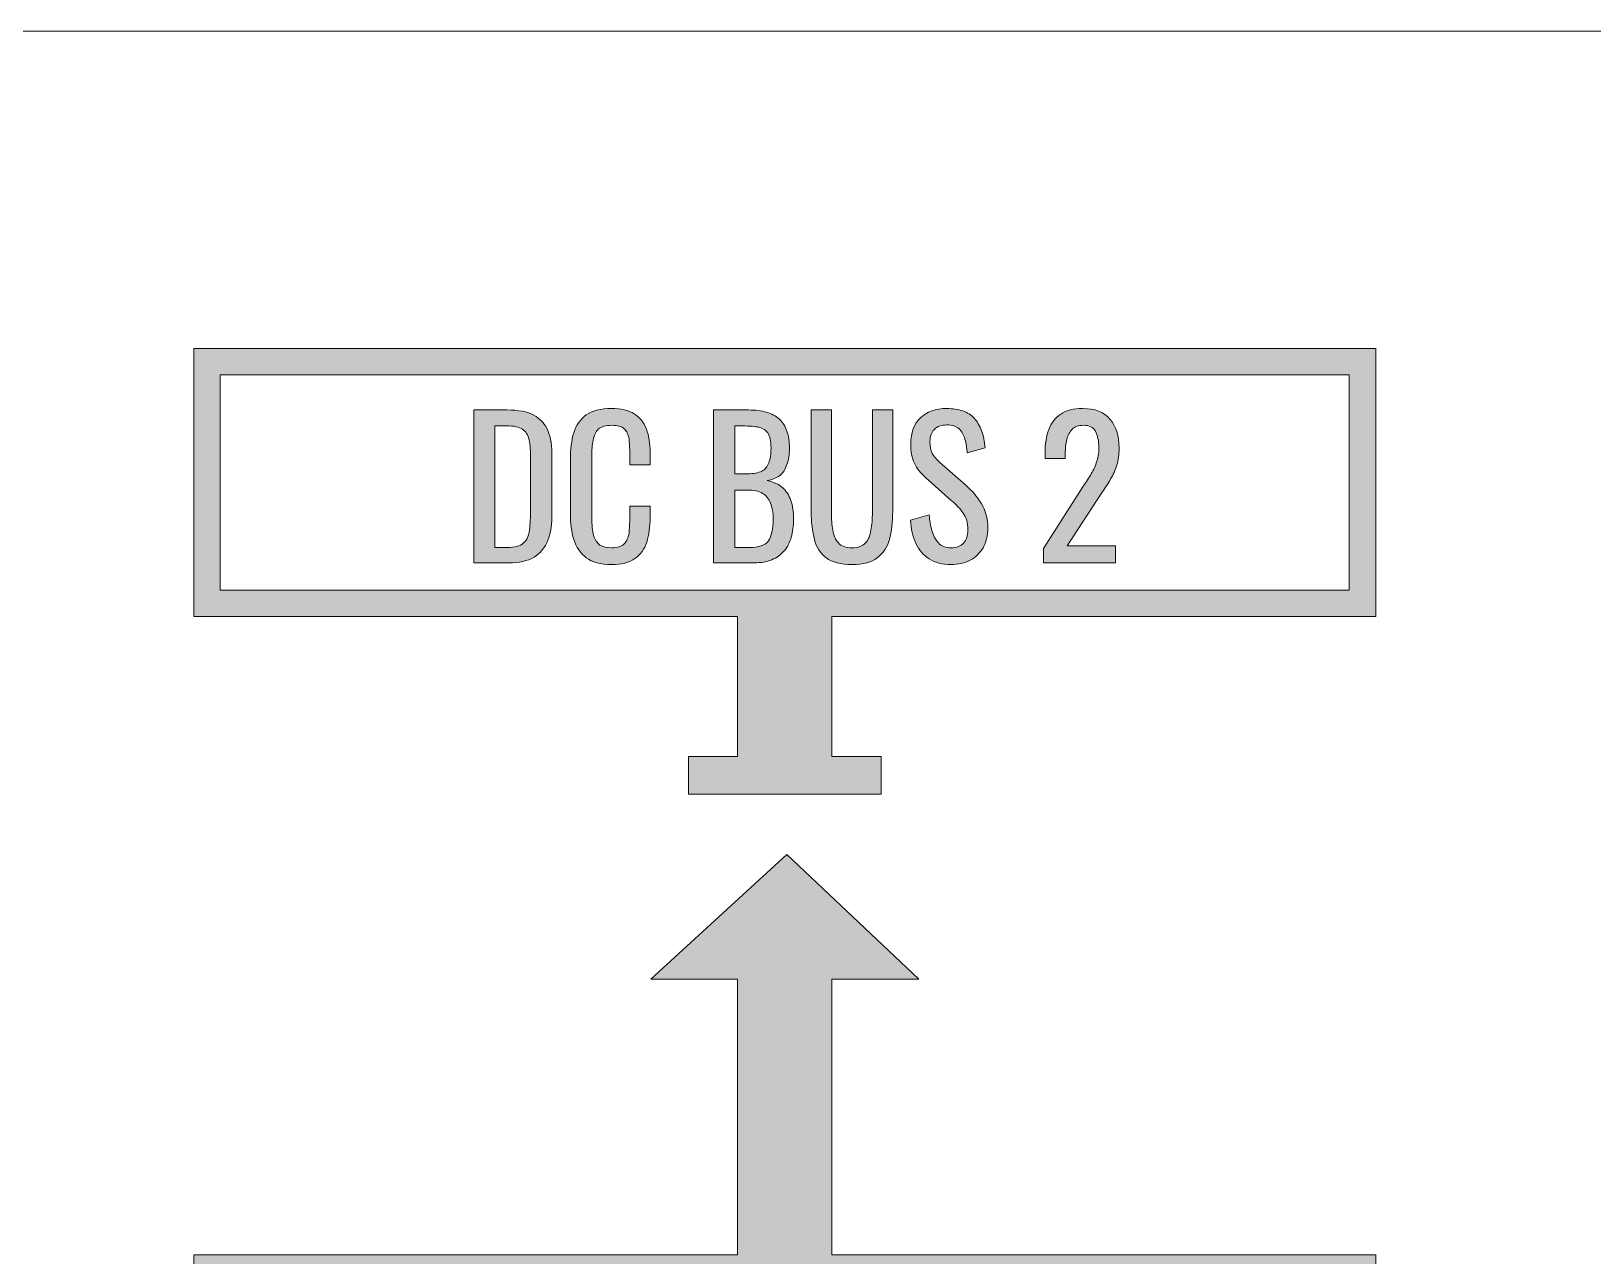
# Model space of a CAD drawing. Header units: inches. Extents: x 290.3 to 322.7, y 391.4 to 401.6.
# Drawn here: x 314.479 to 318.615, y 398.358 to 401.6 of the extents above; entities that cross this region are included whole.
import ezdxf

# ---------------------------------------------------------------- set-up
doc = ezdxf.new("R2010")
doc.units = ezdxf.units.IN
doc.header["$MEASUREMENT"] = 0
for name, color, linetype in [('Elec_Holes v6_0', 7, 'Continuous'), ('LINES', 7, 'Continuous'), ('TEXT', 7, 'Continuous')]:
    doc.layers.add(name, color=color, linetype=linetype)

# ---------------------------------------------------------------- blocks, each defined once
blk = doc.blocks.new('block 63')
at = {"layer": 'Elec_Holes v6_0', "lineweight": 0}
blk.add_lwpolyline([(290.25, 401.6), (322.75, 401.6)], dxfattribs=at)
blk = doc.blocks.new('block 255')
at = {"layer": 'LINES'}
h = blk.add_hatch(color=7, dxfattribs=at)
h.dxf.hatch_style = 2
h.paths.add_polyline_path([(318.04, 400.05), (318.04, 400.76), (314.91, 400.76), (314.91, 400.05), (316.35, 400.05), (316.35, 399.68), (316.22, 399.68), (316.22, 399.58), (316.73, 399.58), (316.73, 399.68), (316.6, 399.68), (316.6, 400.05)])
h.paths.add_polyline_path([(314.98, 400.12), (314.98, 400.69), (317.97, 400.69), (317.97, 400.12)])
h = blk.add_hatch(color=7, dxfattribs=at)
h.dxf.hatch_style = 2
h.paths.add_polyline_path([(314.1815, 397.88), (314.91, 397.88), (314.91, 397.64), (316.35, 397.64), (316.35, 395.75), (307.52, 395.75), (307.52, 395.68), (316.35, 395.68), (316.35, 395.22), (315.44, 395.22), (315.44, 394.83), (315.51, 394.83), (315.51, 395.15), (317.44, 395.15), (317.44, 394.83), (317.51, 394.83), (317.51, 395.22), (316.6, 395.22), (316.6, 397.64), (318.04, 397.64), (318.04, 398.36), (316.6, 398.36), (316.6, 399.09), (316.83, 399.09), (316.48, 399.42), (316.12, 399.09), (316.35, 399.09), (316.35, 398.36), (314.91, 398.36), (314.91, 398.12), (314.1815, 398.12)])
h.paths.add_polyline_path([(312.1815, 398.12), (308.41, 398.12), (308.41, 398.32), (308.22, 398.12), (307.99, 398.12), (307.99, 398.36), (304.86, 398.36), (304.86, 398.12), (304.72, 398.12), (304.53, 398.32), (304.53, 398.12), (298.15, 398.12), (298.15, 398.36), (296.71, 398.36), (296.71, 399.08), (296.95, 399.08), (296.58, 399.43), (296.21, 399.08), (296.46, 399.08), (296.46, 398.36), (295.02, 398.36), (295.02, 397.64), (296.46, 397.64), (296.46, 395.22), (295.55, 395.22), (295.55, 394.83), (295.62, 394.83), (295.62, 395.15), (297.55, 395.15), (297.55, 394.83), (297.62, 394.83), (297.62, 395.22), (296.71, 395.22), (296.71, 395.68), (305.52, 395.68), (305.52, 395.75), (296.71, 395.75), (296.71, 397.64), (298.15, 397.64), (298.15, 397.88), (304.53, 397.88), (304.53, 397.68), (304.72, 397.88), (304.86, 397.88), (304.86, 397.64), (307.99, 397.64), (307.99, 397.88), (308.22, 397.88), (308.41, 397.68), (308.41, 397.88), (312.1815, 397.88)])
h.paths.add_polyline_path([(298.08, 397.71), (295.09, 397.71), (295.09, 398.29), (298.08, 398.29)])
h.paths.add_polyline_path([(307.92, 397.71), (304.93, 397.71), (304.93, 398.29), (307.92, 398.29)])
h.paths.add_polyline_path([(314.98, 397.71), (314.98, 398.29), (317.97, 398.29), (317.97, 397.71)])
at = {"layer": 'LINES', "lineweight": 0}
for points in [[(318.04, 400.05), (318.04, 400.76), (314.91, 400.76), (314.91, 400.05), (316.35, 400.05), (316.35, 399.68), (316.22, 399.68), (316.22, 399.58), (316.73, 399.58), (316.73, 399.68), (316.6, 399.68), (316.6, 400.05), (318.04, 400.05)], [(314.98, 400.12), (314.98, 400.69), (317.97, 400.69), (317.97, 400.12), (314.98, 400.12)], [(318.04, 397.64), (318.04, 398.36), (316.6, 398.36), (316.6, 399.09), (316.83, 399.09), (316.48, 399.42), (316.12, 399.09), (316.35, 399.09), (316.35, 398.36), (314.91, 398.36), (314.91, 398.12)]]:
    blk.add_lwpolyline(points, dxfattribs=at)
blk = doc.blocks.new('block 254')
at = {"layer": 'LINES'}
blk.add_blockref('block 255', (0, 0), dxfattribs=at)
blk = doc.blocks.new('block 253')
at = {"layer": 'LINES'}
blk.add_blockref('block 254', (0, 0), dxfattribs=at)
blk = doc.blocks.new('block 252')
at = {"layer": 'LINES'}
blk.add_blockref('block 253', (0, 0), dxfattribs=at)
blk = doc.blocks.new('block 265')
at = {"layer": 'TEXT'}
h = blk.add_hatch(color=7, dxfattribs=at)
h.dxf.hatch_style = 2
edge = h.paths.add_edge_path()
edge.add_spline(control_points=[(315.6514, 400.1924), (315.6514, 400.1924), (315.6514, 400.5972), (315.6514, 400.5972), (315.6514, 400.5972), (315.7393, 400.5972), (315.7393, 400.5972), (315.7686, 400.5972), (315.793, 400.5928), (315.8105, 400.5835), (315.8271, 400.5742), (315.8398, 400.5605), (315.8477, 400.5425), (315.8555, 400.5239), (315.8584, 400.501), (315.8584, 400.4741), (315.8584, 400.4741), (315.8584, 400.3247), (315.8584, 400.3247), (315.8584, 400.2964), (315.8555, 400.272), (315.8477, 400.2524), (315.8398, 400.2329), (315.8281, 400.2178), (315.8115, 400.2075), (315.7939, 400.1973), (315.7715, 400.1924), (315.7432, 400.1924), (315.7432, 400.1924), (315.6514, 400.1924), (315.6514, 400.1924)], knot_values=[0, 0, 0, 0, 1, 1, 1, 2, 2, 2, 3, 3, 3, 4, 4, 4, 5, 5, 5, 6, 6, 6, 7, 7, 7, 8, 8, 8, 9, 9, 9, 10, 10, 10, 10], degree=3, periodic=0)
edge = h.paths.add_edge_path()
edge.add_spline(control_points=[(315.707, 400.2329), (315.707, 400.2329), (315.7393, 400.2329), (315.7393, 400.2329), (315.7598, 400.2329), (315.7744, 400.2368), (315.7832, 400.2451), (315.792, 400.2529), (315.7969, 400.2646), (315.7988, 400.2798), (315.8008, 400.2954), (315.8018, 400.3135), (315.8018, 400.3354), (315.8018, 400.3354), (315.8018, 400.4668), (315.8018, 400.4668), (315.8018, 400.4878), (315.8008, 400.5049), (315.7979, 400.5181), (315.7949, 400.5308), (315.7891, 400.5405), (315.7803, 400.5464), (315.7715, 400.5522), (315.7568, 400.5552), (315.7383, 400.5552), (315.7383, 400.5552), (315.707, 400.5552), (315.707, 400.5552), (315.707, 400.5552), (315.707, 400.2329), (315.707, 400.2329)], knot_values=[0, 0, 0, 0, 1, 1, 1, 2, 2, 2, 3, 3, 3, 4, 4, 4, 5, 5, 5, 6, 6, 6, 7, 7, 7, 8, 8, 8, 9, 9, 9, 10, 10, 10, 10], degree=3, periodic=0)
h = blk.add_hatch(color=7, dxfattribs=at)
h.dxf.hatch_style = 2
edge = h.paths.add_edge_path()
edge.add_spline(control_points=[(316.0156, 400.188), (315.9873, 400.188), (315.9648, 400.1938), (315.9492, 400.2061), (315.9336, 400.2178), (315.9229, 400.2339), (315.916, 400.2544), (315.9102, 400.2749), (315.9072, 400.2974), (315.9072, 400.3223), (315.9072, 400.3223), (315.9072, 400.4653), (315.9072, 400.4653), (315.9072, 400.4927), (315.9102, 400.5166), (315.916, 400.5371), (315.9229, 400.5571), (315.9336, 400.5728), (315.9492, 400.584), (315.9648, 400.5952), (315.9873, 400.6011), (316.0156, 400.6011), (316.041, 400.6011), (316.0615, 400.5962), (316.0762, 400.5869), (316.0908, 400.5776), (316.1016, 400.5645), (316.1084, 400.5469), (316.1152, 400.5298), (316.1182, 400.5088), (316.1182, 400.4844), (316.1182, 400.4844), (316.1182, 400.4521), (316.1182, 400.4521), (316.1182, 400.4521), (316.0645, 400.4521), (316.0645, 400.4521), (316.0645, 400.4521), (316.0645, 400.481), (316.0645, 400.481), (316.0645, 400.4961), (316.0635, 400.5093), (316.0625, 400.5205), (316.0605, 400.5322), (316.0566, 400.541), (316.0498, 400.5474), (316.043, 400.5537), (316.0322, 400.5566), (316.0166, 400.5566), (316.001, 400.5566), (315.9893, 400.5532), (315.9814, 400.5469), (315.9746, 400.54), (315.9697, 400.5303), (315.9678, 400.5176), (315.9648, 400.5054), (315.9639, 400.4907), (315.9639, 400.4741), (315.9639, 400.4741), (315.9639, 400.3135), (315.9639, 400.3135), (315.9639, 400.293), (315.9658, 400.2769), (315.9688, 400.2651), (315.9727, 400.2534), (315.9775, 400.2451), (315.9854, 400.2397), (315.9932, 400.2349), (316.0039, 400.2324), (316.0166, 400.2324), (316.0322, 400.2324), (316.043, 400.2358), (316.0498, 400.2427), (316.0566, 400.2495), (316.0605, 400.2588), (316.0625, 400.271), (316.0635, 400.2827), (316.0645, 400.2969), (316.0645, 400.313), (316.0645, 400.313), (316.0645, 400.3428), (316.0645, 400.3428), (316.0645, 400.3428), (316.1182, 400.3428), (316.1182, 400.3428), (316.1182, 400.3428), (316.1182, 400.313), (316.1182, 400.313), (316.1182, 400.2881), (316.1152, 400.2666), (316.1094, 400.2476), (316.1035, 400.229), (316.0928, 400.2144), (316.0781, 400.2036), (316.0635, 400.1934), (316.043, 400.188), (316.0156, 400.188)], knot_values=[0, 0, 0, 0, 1, 1, 1, 2, 2, 2, 3, 3, 3, 4, 4, 4, 5, 5, 5, 6, 6, 6, 7, 7, 7, 8, 8, 8, 9, 9, 9, 10, 10, 10, 11, 11, 11, 12, 12, 12, 13, 13, 13, 14, 14, 14, 15, 15, 15, 16, 16, 16, 17, 17, 17, 18, 18, 18, 19, 19, 19, 20, 20, 20, 21, 21, 21, 22, 22, 22, 23, 23, 23, 24, 24, 24, 25, 25, 25, 26, 26, 26, 27, 27, 27, 28, 28, 28, 29, 29, 29, 30, 30, 30, 31, 31, 31, 32, 32, 32, 32], degree=3, periodic=0)
h = blk.add_hatch(color=7, dxfattribs=at)
h.dxf.hatch_style = 2
edge = h.paths.add_edge_path()
edge.add_spline(control_points=[(316.2861, 400.1924), (316.2861, 400.1924), (316.2861, 400.5972), (316.2861, 400.5972), (316.2861, 400.5972), (316.3789, 400.5972), (316.3789, 400.5972), (316.3975, 400.5972), (316.4131, 400.5952), (316.4268, 400.5913), (316.4404, 400.5874), (316.4512, 400.5811), (316.4609, 400.5728), (316.4697, 400.5645), (316.4766, 400.5542), (316.4805, 400.541), (316.4854, 400.5283), (316.4873, 400.5132), (316.4873, 400.4961), (316.4873, 400.479), (316.4854, 400.4648), (316.4805, 400.4526), (316.4766, 400.4404), (316.4707, 400.4307), (316.4619, 400.4238), (316.4531, 400.417), (316.4424, 400.4126), (316.4287, 400.4102), (316.4453, 400.4067), (316.459, 400.4004), (316.4688, 400.3916), (316.4785, 400.3828), (316.4863, 400.3716), (316.4912, 400.3574), (316.4961, 400.3438), (316.498, 400.3271), (316.498, 400.3081), (316.498, 400.2905), (316.4961, 400.2749), (316.4922, 400.2603), (316.4883, 400.2461), (316.4814, 400.2339), (316.4736, 400.2241), (316.4648, 400.2139), (316.4541, 400.2061), (316.4404, 400.2007), (316.4277, 400.1953), (316.4121, 400.1924), (316.3945, 400.1924), (316.3945, 400.1924), (316.2861, 400.1924), (316.2861, 400.1924)], knot_values=[0, 0, 0, 0, 1, 1, 1, 2, 2, 2, 3, 3, 3, 4, 4, 4, 5, 5, 5, 6, 6, 6, 7, 7, 7, 8, 8, 8, 9, 9, 9, 10, 10, 10, 11, 11, 11, 12, 12, 12, 13, 13, 13, 14, 14, 14, 15, 15, 15, 16, 16, 16, 17, 17, 17, 17], degree=3, periodic=0)
edge = h.paths.add_edge_path()
edge.add_spline(control_points=[(316.3428, 400.4282), (316.3428, 400.4282), (316.376, 400.4282), (316.376, 400.4282), (316.3926, 400.4282), (316.4043, 400.4307), (316.4141, 400.4351), (316.4229, 400.4395), (316.4287, 400.4468), (316.4326, 400.457), (316.4365, 400.4668), (316.4385, 400.48), (316.4385, 400.4961), (316.4385, 400.5146), (316.4355, 400.5278), (316.4297, 400.5366), (316.4238, 400.5449), (316.415, 400.5498), (316.4033, 400.5522), (316.3916, 400.5542), (316.375, 400.5552), (316.3564, 400.5552), (316.3564, 400.5552), (316.3428, 400.5552), (316.3428, 400.5552), (316.3428, 400.5552), (316.3428, 400.4282), (316.3428, 400.4282)], knot_values=[0, 0, 0, 0, 1, 1, 1, 2, 2, 2, 3, 3, 3, 4, 4, 4, 5, 5, 5, 6, 6, 6, 7, 7, 7, 8, 8, 8, 9, 9, 9, 9], degree=3, periodic=0)
edge = h.paths.add_edge_path()
edge.add_spline(control_points=[(316.3428, 400.2329), (316.3428, 400.2329), (316.3809, 400.2329), (316.3809, 400.2329), (316.4062, 400.2329), (316.4229, 400.2388), (316.4316, 400.2505), (316.4395, 400.2627), (316.4443, 400.2817), (316.4443, 400.3081), (316.4443, 400.3247), (316.4414, 400.3394), (316.4375, 400.3506), (316.4326, 400.3623), (316.4258, 400.3706), (316.416, 400.3765), (316.4062, 400.3823), (316.3926, 400.3853), (316.376, 400.3853), (316.376, 400.3853), (316.3428, 400.3853), (316.3428, 400.3853), (316.3428, 400.3853), (316.3428, 400.2329), (316.3428, 400.2329)], knot_values=[0, 0, 0, 0, 1, 1, 1, 2, 2, 2, 3, 3, 3, 4, 4, 4, 5, 5, 5, 6, 6, 6, 7, 7, 7, 8, 8, 8, 8], degree=3, periodic=0)
h = blk.add_hatch(color=7, dxfattribs=at)
h.dxf.hatch_style = 2
edge = h.paths.add_edge_path()
edge.add_spline(control_points=[(316.6533, 400.188), (316.623, 400.188), (316.6006, 400.1938), (316.585, 400.2056), (316.5693, 400.2173), (316.5586, 400.2334), (316.5537, 400.2544), (316.5479, 400.2759), (316.5449, 400.3008), (316.5449, 400.3291), (316.5449, 400.3291), (316.5449, 400.5972), (316.5449, 400.5972), (316.5449, 400.5972), (316.5986, 400.5972), (316.5986, 400.5972), (316.5986, 400.5972), (316.5986, 400.3262), (316.5986, 400.3262), (316.5986, 400.3091), (316.5996, 400.293), (316.6025, 400.2788), (316.6045, 400.2646), (316.6094, 400.2534), (316.6172, 400.2451), (316.625, 400.2363), (316.6367, 400.2324), (316.6533, 400.2324), (316.6689, 400.2324), (316.6807, 400.2363), (316.6885, 400.2451), (316.6963, 400.2534), (316.7012, 400.2646), (316.7031, 400.2788), (316.7061, 400.293), (316.707, 400.3091), (316.707, 400.3262), (316.707, 400.3262), (316.707, 400.5972), (316.707, 400.5972), (316.707, 400.5972), (316.7607, 400.5972), (316.7607, 400.5972), (316.7607, 400.5972), (316.7607, 400.3291), (316.7607, 400.3291), (316.7607, 400.3008), (316.7578, 400.2759), (316.752, 400.2544), (316.7461, 400.2334), (316.7354, 400.2173), (316.7197, 400.2056), (316.7051, 400.1938), (316.6826, 400.188), (316.6533, 400.188)], knot_values=[0, 0, 0, 0, 1, 1, 1, 2, 2, 2, 3, 3, 3, 4, 4, 4, 5, 5, 5, 6, 6, 6, 7, 7, 7, 8, 8, 8, 9, 9, 9, 10, 10, 10, 11, 11, 11, 12, 12, 12, 13, 13, 13, 14, 14, 14, 15, 15, 15, 16, 16, 16, 17, 17, 17, 18, 18, 18, 18], degree=3, periodic=0)
h = blk.add_hatch(color=7, dxfattribs=at)
h.dxf.hatch_style = 2
edge = h.paths.add_edge_path()
edge.add_spline(control_points=[(316.915, 400.188), (316.8916, 400.188), (316.873, 400.1929), (316.8574, 400.2031), (316.8418, 400.2129), (316.8301, 400.2266), (316.8223, 400.2441), (316.8135, 400.2622), (316.8096, 400.2827), (316.8076, 400.3057), (316.8076, 400.3057), (316.8574, 400.3193), (316.8574, 400.3193), (316.8584, 400.3052), (316.8613, 400.291), (316.8643, 400.2778), (316.8682, 400.2646), (316.874, 400.2534), (316.8818, 400.2451), (316.8896, 400.2368), (316.9014, 400.2324), (316.915, 400.2324), (316.9297, 400.2324), (316.9414, 400.2363), (316.9482, 400.2446), (316.9561, 400.2529), (316.96, 400.2646), (316.96, 400.2798), (316.96, 400.2983), (316.9561, 400.313), (316.9473, 400.3242), (316.9395, 400.3354), (316.9287, 400.3467), (316.916, 400.3579), (316.916, 400.3579), (316.8477, 400.418), (316.8477, 400.418), (316.835, 400.4297), (316.8242, 400.4424), (316.8184, 400.4561), (316.8115, 400.4697), (316.8086, 400.4868), (316.8086, 400.5073), (316.8086, 400.5371), (316.8174, 400.5601), (316.834, 400.5762), (316.8516, 400.5928), (316.874, 400.6011), (316.9043, 400.6011), (316.9199, 400.6011), (316.9336, 400.5986), (316.9463, 400.5947), (316.958, 400.5903), (316.9688, 400.584), (316.9766, 400.5752), (316.9844, 400.5669), (316.9912, 400.5557), (316.9961, 400.5425), (317.001, 400.5293), (317.0039, 400.5142), (317.0059, 400.4966), (317.0059, 400.4966), (316.958, 400.4834), (316.958, 400.4834), (316.957, 400.4966), (316.9551, 400.5088), (316.9521, 400.52), (316.9492, 400.5312), (316.9434, 400.5405), (316.9365, 400.5474), (316.9287, 400.5542), (316.918, 400.5576), (316.9043, 400.5576), (316.8896, 400.5576), (316.8789, 400.5537), (316.8711, 400.5459), (316.8633, 400.5386), (316.8594, 400.5273), (316.8594, 400.5127), (316.8594, 400.5005), (316.8613, 400.4902), (316.8652, 400.4824), (316.8701, 400.4746), (316.877, 400.4663), (316.8857, 400.458), (316.8857, 400.458), (316.9541, 400.3979), (316.9541, 400.3979), (316.9697, 400.3848), (316.9834, 400.3687), (316.9951, 400.3501), (317.0068, 400.3315), (317.0127, 400.3096), (317.0127, 400.2842), (317.0127, 400.2642), (317.0078, 400.2471), (317, 400.2324), (316.9912, 400.2183), (316.9805, 400.207), (316.9658, 400.1992), (316.9512, 400.1919), (316.9346, 400.188), (316.915, 400.188)], knot_values=[0, 0, 0, 0, 1, 1, 1, 2, 2, 2, 3, 3, 3, 4, 4, 4, 5, 5, 5, 6, 6, 6, 7, 7, 7, 8, 8, 8, 9, 9, 9, 10, 10, 10, 11, 11, 11, 12, 12, 12, 13, 13, 13, 14, 14, 14, 15, 15, 15, 16, 16, 16, 17, 17, 17, 18, 18, 18, 19, 19, 19, 20, 20, 20, 21, 21, 21, 22, 22, 22, 23, 23, 23, 24, 24, 24, 25, 25, 25, 26, 26, 26, 27, 27, 27, 28, 28, 28, 29, 29, 29, 30, 30, 30, 31, 31, 31, 32, 32, 32, 33, 33, 33, 34, 34, 34, 34], degree=3, periodic=0)
h = blk.add_hatch(color=7, dxfattribs=at)
h.dxf.hatch_style = 2
edge = h.paths.add_edge_path()
edge.add_spline(control_points=[(317.1602, 400.1924), (317.1602, 400.1924), (317.1602, 400.2305), (317.1602, 400.2305), (317.1602, 400.2305), (317.2627, 400.3911), (317.2627, 400.3911), (317.2705, 400.4028), (317.2773, 400.4141), (317.2842, 400.4243), (317.291, 400.4346), (317.2959, 400.4458), (317.2998, 400.457), (317.3047, 400.4688), (317.3066, 400.4819), (317.3066, 400.4971), (317.3066, 400.5156), (317.3037, 400.5303), (317.2979, 400.541), (317.291, 400.5518), (317.2812, 400.5566), (317.2656, 400.5566), (317.2529, 400.5566), (317.2432, 400.5532), (317.2363, 400.5464), (317.2295, 400.5396), (317.2246, 400.5303), (317.2217, 400.519), (317.2188, 400.5073), (317.2178, 400.4956), (317.2178, 400.4824), (317.2178, 400.4824), (317.2178, 400.4688), (317.2178, 400.4688), (317.2178, 400.4688), (317.1641, 400.4688), (317.1641, 400.4688), (317.1641, 400.4688), (317.1641, 400.4829), (317.1641, 400.4829), (317.1641, 400.5073), (317.168, 400.5283), (317.1738, 400.5454), (317.1807, 400.563), (317.1914, 400.5767), (317.2061, 400.5864), (317.2197, 400.5962), (317.2393, 400.6011), (317.2637, 400.6011), (317.2959, 400.6011), (317.3203, 400.5918), (317.3359, 400.5732), (317.3525, 400.5547), (317.3604, 400.5288), (317.3604, 400.4966), (317.3604, 400.479), (317.3584, 400.4639), (317.3545, 400.4507), (317.3496, 400.438), (317.3447, 400.4258), (317.3379, 400.4146), (317.3311, 400.4028), (317.3242, 400.3916), (317.3154, 400.3794), (317.3154, 400.3794), (317.2227, 400.2373), (317.2227, 400.2373), (317.2227, 400.2373), (317.3506, 400.2373), (317.3506, 400.2373), (317.3506, 400.2373), (317.3506, 400.1924), (317.3506, 400.1924), (317.3506, 400.1924), (317.1602, 400.1924), (317.1602, 400.1924)], knot_values=[0, 0, 0, 0, 1, 1, 1, 2, 2, 2, 3, 3, 3, 4, 4, 4, 5, 5, 5, 6, 6, 6, 7, 7, 7, 8, 8, 8, 9, 9, 9, 10, 10, 10, 11, 11, 11, 12, 12, 12, 13, 13, 13, 14, 14, 14, 15, 15, 15, 16, 16, 16, 17, 17, 17, 18, 18, 18, 19, 19, 19, 20, 20, 20, 21, 21, 21, 22, 22, 22, 23, 23, 23, 24, 24, 24, 25, 25, 25, 25], degree=3, periodic=0)
at = {"layer": 'TEXT', "lineweight": 0}
for points, knots in [([(315.6514, 400.1924), (315.6514, 400.1924), (315.6514, 400.5972), (315.6514, 400.5972), (315.6514, 400.5972), (315.7393, 400.5972), (315.7393, 400.5972), (315.7686, 400.5972), (315.793, 400.5928), (315.8105, 400.5835), (315.8271, 400.5742), (315.8398, 400.5605), (315.8477, 400.5425), (315.8555, 400.5239), (315.8584, 400.501), (315.8584, 400.4741), (315.8584, 400.4741), (315.8584, 400.3247), (315.8584, 400.3247), (315.8584, 400.2964), (315.8555, 400.272), (315.8477, 400.2524), (315.8398, 400.2329), (315.8281, 400.2178), (315.8115, 400.2075), (315.7939, 400.1973), (315.7715, 400.1924), (315.7432, 400.1924), (315.7432, 400.1924), (315.6514, 400.1924), (315.6514, 400.1924)], [0, 0, 0, 0, 1, 1, 1, 2, 2, 2, 3, 3, 3, 4, 4, 4, 5, 5, 5, 6, 6, 6, 7, 7, 7, 8, 8, 8, 9, 9, 9, 10, 10, 10, 10]), ([(316.0156, 400.188), (315.9873, 400.188), (315.9648, 400.1938), (315.9492, 400.2061), (315.9336, 400.2178), (315.9229, 400.2339), (315.916, 400.2544), (315.9102, 400.2749), (315.9072, 400.2974), (315.9072, 400.3223), (315.9072, 400.3223), (315.9072, 400.4653), (315.9072, 400.4653), (315.9072, 400.4927), (315.9102, 400.5166), (315.916, 400.5371), (315.9229, 400.5571), (315.9336, 400.5728), (315.9492, 400.584), (315.9648, 400.5952), (315.9873, 400.6011), (316.0156, 400.6011), (316.041, 400.6011), (316.0615, 400.5962), (316.0762, 400.5869), (316.0908, 400.5776), (316.1016, 400.5645), (316.1084, 400.5469), (316.1152, 400.5298), (316.1182, 400.5088), (316.1182, 400.4844), (316.1182, 400.4844), (316.1182, 400.4521), (316.1182, 400.4521), (316.1182, 400.4521), (316.0645, 400.4521), (316.0645, 400.4521), (316.0645, 400.4521), (316.0645, 400.481), (316.0645, 400.481), (316.0645, 400.4961), (316.0635, 400.5093), (316.0625, 400.5205), (316.0605, 400.5322), (316.0566, 400.541), (316.0498, 400.5474), (316.043, 400.5537), (316.0322, 400.5566), (316.0166, 400.5566), (316.001, 400.5566), (315.9893, 400.5532), (315.9814, 400.5469), (315.9746, 400.54), (315.9697, 400.5303), (315.9678, 400.5176), (315.9648, 400.5054), (315.9639, 400.4907), (315.9639, 400.4741), (315.9639, 400.4741), (315.9639, 400.3135), (315.9639, 400.3135), (315.9639, 400.293), (315.9658, 400.2769), (315.9688, 400.2651), (315.9727, 400.2534), (315.9775, 400.2451), (315.9854, 400.2397), (315.9932, 400.2349), (316.0039, 400.2324), (316.0166, 400.2324), (316.0322, 400.2324), (316.043, 400.2358), (316.0498, 400.2427), (316.0566, 400.2495), (316.0605, 400.2588), (316.0625, 400.271), (316.0635, 400.2827), (316.0645, 400.2969), (316.0645, 400.313), (316.0645, 400.313), (316.0645, 400.3428), (316.0645, 400.3428), (316.0645, 400.3428), (316.1182, 400.3428), (316.1182, 400.3428), (316.1182, 400.3428), (316.1182, 400.313), (316.1182, 400.313), (316.1182, 400.2881), (316.1152, 400.2666), (316.1094, 400.2476), (316.1035, 400.229), (316.0928, 400.2144), (316.0781, 400.2036), (316.0635, 400.1934), (316.043, 400.188), (316.0156, 400.188)], [0, 0, 0, 0, 1, 1, 1, 2, 2, 2, 3, 3, 3, 4, 4, 4, 5, 5, 5, 6, 6, 6, 7, 7, 7, 8, 8, 8, 9, 9, 9, 10, 10, 10, 11, 11, 11, 12, 12, 12, 13, 13, 13, 14, 14, 14, 15, 15, 15, 16, 16, 16, 17, 17, 17, 18, 18, 18, 19, 19, 19, 20, 20, 20, 21, 21, 21, 22, 22, 22, 23, 23, 23, 24, 24, 24, 25, 25, 25, 26, 26, 26, 27, 27, 27, 28, 28, 28, 29, 29, 29, 30, 30, 30, 31, 31, 31, 32, 32, 32, 32]), ([(316.2861, 400.1924), (316.2861, 400.1924), (316.2861, 400.5972), (316.2861, 400.5972), (316.2861, 400.5972), (316.3789, 400.5972), (316.3789, 400.5972), (316.3975, 400.5972), (316.4131, 400.5952), (316.4268, 400.5913), (316.4404, 400.5874), (316.4512, 400.5811), (316.4609, 400.5728), (316.4697, 400.5645), (316.4766, 400.5542), (316.4805, 400.541), (316.4854, 400.5283), (316.4873, 400.5132), (316.4873, 400.4961), (316.4873, 400.479), (316.4854, 400.4648), (316.4805, 400.4526), (316.4766, 400.4404), (316.4707, 400.4307), (316.4619, 400.4238), (316.4531, 400.417), (316.4424, 400.4126), (316.4287, 400.4102), (316.4453, 400.4067), (316.459, 400.4004), (316.4688, 400.3916), (316.4785, 400.3828), (316.4863, 400.3716), (316.4912, 400.3574), (316.4961, 400.3438), (316.498, 400.3271), (316.498, 400.3081), (316.498, 400.2905), (316.4961, 400.2749), (316.4922, 400.2603), (316.4883, 400.2461), (316.4814, 400.2339), (316.4736, 400.2241), (316.4648, 400.2139), (316.4541, 400.2061), (316.4404, 400.2007), (316.4277, 400.1953), (316.4121, 400.1924), (316.3945, 400.1924), (316.3945, 400.1924), (316.2861, 400.1924), (316.2861, 400.1924)], [0, 0, 0, 0, 1, 1, 1, 2, 2, 2, 3, 3, 3, 4, 4, 4, 5, 5, 5, 6, 6, 6, 7, 7, 7, 8, 8, 8, 9, 9, 9, 10, 10, 10, 11, 11, 11, 12, 12, 12, 13, 13, 13, 14, 14, 14, 15, 15, 15, 16, 16, 16, 17, 17, 17, 17]), ([(316.6533, 400.188), (316.623, 400.188), (316.6006, 400.1938), (316.585, 400.2056), (316.5693, 400.2173), (316.5586, 400.2334), (316.5537, 400.2544), (316.5479, 400.2759), (316.5449, 400.3008), (316.5449, 400.3291), (316.5449, 400.3291), (316.5449, 400.5972), (316.5449, 400.5972), (316.5449, 400.5972), (316.5986, 400.5972), (316.5986, 400.5972), (316.5986, 400.5972), (316.5986, 400.3262), (316.5986, 400.3262), (316.5986, 400.3091), (316.5996, 400.293), (316.6025, 400.2788), (316.6045, 400.2646), (316.6094, 400.2534), (316.6172, 400.2451), (316.625, 400.2363), (316.6367, 400.2324), (316.6533, 400.2324), (316.6689, 400.2324), (316.6807, 400.2363), (316.6885, 400.2451), (316.6963, 400.2534), (316.7012, 400.2646), (316.7031, 400.2788), (316.7061, 400.293), (316.707, 400.3091), (316.707, 400.3262), (316.707, 400.3262), (316.707, 400.5972), (316.707, 400.5972), (316.707, 400.5972), (316.7607, 400.5972), (316.7607, 400.5972), (316.7607, 400.5972), (316.7607, 400.3291), (316.7607, 400.3291), (316.7607, 400.3008), (316.7578, 400.2759), (316.752, 400.2544), (316.7461, 400.2334), (316.7354, 400.2173), (316.7197, 400.2056), (316.7051, 400.1938), (316.6826, 400.188), (316.6533, 400.188)], [0, 0, 0, 0, 1, 1, 1, 2, 2, 2, 3, 3, 3, 4, 4, 4, 5, 5, 5, 6, 6, 6, 7, 7, 7, 8, 8, 8, 9, 9, 9, 10, 10, 10, 11, 11, 11, 12, 12, 12, 13, 13, 13, 14, 14, 14, 15, 15, 15, 16, 16, 16, 17, 17, 17, 18, 18, 18, 18]), ([(316.915, 400.188), (316.8916, 400.188), (316.873, 400.1929), (316.8574, 400.2031), (316.8418, 400.2129), (316.8301, 400.2266), (316.8223, 400.2441), (316.8135, 400.2622), (316.8096, 400.2827), (316.8076, 400.3057), (316.8076, 400.3057), (316.8574, 400.3193), (316.8574, 400.3193), (316.8584, 400.3052), (316.8613, 400.291), (316.8643, 400.2778), (316.8682, 400.2646), (316.874, 400.2534), (316.8818, 400.2451), (316.8896, 400.2368), (316.9014, 400.2324), (316.915, 400.2324), (316.9297, 400.2324), (316.9414, 400.2363), (316.9482, 400.2446), (316.9561, 400.2529), (316.96, 400.2646), (316.96, 400.2798), (316.96, 400.2983), (316.9561, 400.313), (316.9473, 400.3242), (316.9395, 400.3354), (316.9287, 400.3467), (316.916, 400.3579), (316.916, 400.3579), (316.8477, 400.418), (316.8477, 400.418), (316.835, 400.4297), (316.8242, 400.4424), (316.8184, 400.4561), (316.8115, 400.4697), (316.8086, 400.4868), (316.8086, 400.5073), (316.8086, 400.5371), (316.8174, 400.5601), (316.834, 400.5762), (316.8516, 400.5928), (316.874, 400.6011), (316.9043, 400.6011), (316.9199, 400.6011), (316.9336, 400.5986), (316.9463, 400.5947), (316.958, 400.5903), (316.9688, 400.584), (316.9766, 400.5752), (316.9844, 400.5669), (316.9912, 400.5557), (316.9961, 400.5425), (317.001, 400.5293), (317.0039, 400.5142), (317.0059, 400.4966), (317.0059, 400.4966), (316.958, 400.4834), (316.958, 400.4834), (316.957, 400.4966), (316.9551, 400.5088), (316.9521, 400.52), (316.9492, 400.5312), (316.9434, 400.5405), (316.9365, 400.5474), (316.9287, 400.5542), (316.918, 400.5576), (316.9043, 400.5576), (316.8896, 400.5576), (316.8789, 400.5537), (316.8711, 400.5459), (316.8633, 400.5386), (316.8594, 400.5273), (316.8594, 400.5127), (316.8594, 400.5005), (316.8613, 400.4902), (316.8652, 400.4824), (316.8701, 400.4746), (316.877, 400.4663), (316.8857, 400.458), (316.8857, 400.458), (316.9541, 400.3979), (316.9541, 400.3979), (316.9697, 400.3848), (316.9834, 400.3687), (316.9951, 400.3501), (317.0068, 400.3315), (317.0127, 400.3096), (317.0127, 400.2842), (317.0127, 400.2642), (317.0078, 400.2471), (317, 400.2324), (316.9912, 400.2183), (316.9805, 400.207), (316.9658, 400.1992), (316.9512, 400.1919), (316.9346, 400.188), (316.915, 400.188)], [0, 0, 0, 0, 1, 1, 1, 2, 2, 2, 3, 3, 3, 4, 4, 4, 5, 5, 5, 6, 6, 6, 7, 7, 7, 8, 8, 8, 9, 9, 9, 10, 10, 10, 11, 11, 11, 12, 12, 12, 13, 13, 13, 14, 14, 14, 15, 15, 15, 16, 16, 16, 17, 17, 17, 18, 18, 18, 19, 19, 19, 20, 20, 20, 21, 21, 21, 22, 22, 22, 23, 23, 23, 24, 24, 24, 25, 25, 25, 26, 26, 26, 27, 27, 27, 28, 28, 28, 29, 29, 29, 30, 30, 30, 31, 31, 31, 32, 32, 32, 33, 33, 33, 34, 34, 34, 34]), ([(317.1602, 400.1924), (317.1602, 400.1924), (317.1602, 400.2305), (317.1602, 400.2305), (317.1602, 400.2305), (317.2627, 400.3911), (317.2627, 400.3911), (317.2705, 400.4028), (317.2773, 400.4141), (317.2842, 400.4243), (317.291, 400.4346), (317.2959, 400.4458), (317.2998, 400.457), (317.3047, 400.4688), (317.3066, 400.4819), (317.3066, 400.4971), (317.3066, 400.5156), (317.3037, 400.5303), (317.2979, 400.541), (317.291, 400.5518), (317.2812, 400.5566), (317.2656, 400.5566), (317.2529, 400.5566), (317.2432, 400.5532), (317.2363, 400.5464), (317.2295, 400.5396), (317.2246, 400.5303), (317.2217, 400.519), (317.2188, 400.5073), (317.2178, 400.4956), (317.2178, 400.4824), (317.2178, 400.4824), (317.2178, 400.4688), (317.2178, 400.4688), (317.2178, 400.4688), (317.1641, 400.4688), (317.1641, 400.4688), (317.1641, 400.4688), (317.1641, 400.4829), (317.1641, 400.4829), (317.1641, 400.5073), (317.168, 400.5283), (317.1738, 400.5454), (317.1807, 400.563), (317.1914, 400.5767), (317.2061, 400.5864), (317.2197, 400.5962), (317.2393, 400.6011), (317.2637, 400.6011), (317.2959, 400.6011), (317.3203, 400.5918), (317.3359, 400.5732), (317.3525, 400.5547), (317.3604, 400.5288), (317.3604, 400.4966), (317.3604, 400.479), (317.3584, 400.4639), (317.3545, 400.4507), (317.3496, 400.438), (317.3447, 400.4258), (317.3379, 400.4146), (317.3311, 400.4028), (317.3242, 400.3916), (317.3154, 400.3794), (317.3154, 400.3794), (317.2227, 400.2373), (317.2227, 400.2373), (317.2227, 400.2373), (317.3506, 400.2373), (317.3506, 400.2373), (317.3506, 400.2373), (317.3506, 400.1924), (317.3506, 400.1924), (317.3506, 400.1924), (317.1602, 400.1924), (317.1602, 400.1924)], [0, 0, 0, 0, 1, 1, 1, 2, 2, 2, 3, 3, 3, 4, 4, 4, 5, 5, 5, 6, 6, 6, 7, 7, 7, 8, 8, 8, 9, 9, 9, 10, 10, 10, 11, 11, 11, 12, 12, 12, 13, 13, 13, 14, 14, 14, 15, 15, 15, 16, 16, 16, 17, 17, 17, 18, 18, 18, 19, 19, 19, 20, 20, 20, 21, 21, 21, 22, 22, 22, 23, 23, 23, 24, 24, 24, 25, 25, 25, 25]), ([(315.707, 400.2329), (315.707, 400.2329), (315.7393, 400.2329), (315.7393, 400.2329), (315.7598, 400.2329), (315.7744, 400.2368), (315.7832, 400.2451), (315.792, 400.2529), (315.7969, 400.2646), (315.7988, 400.2798), (315.8008, 400.2954), (315.8018, 400.3135), (315.8018, 400.3354), (315.8018, 400.3354), (315.8018, 400.4668), (315.8018, 400.4668), (315.8018, 400.4878), (315.8008, 400.5049), (315.7979, 400.5181), (315.7949, 400.5308), (315.7891, 400.5405), (315.7803, 400.5464), (315.7715, 400.5522), (315.7568, 400.5552), (315.7383, 400.5552), (315.7383, 400.5552), (315.707, 400.5552), (315.707, 400.5552), (315.707, 400.5552), (315.707, 400.2329), (315.707, 400.2329)], [0, 0, 0, 0, 1, 1, 1, 2, 2, 2, 3, 3, 3, 4, 4, 4, 5, 5, 5, 6, 6, 6, 7, 7, 7, 8, 8, 8, 9, 9, 9, 10, 10, 10, 10]), ([(316.3428, 400.4282), (316.3428, 400.4282), (316.376, 400.4282), (316.376, 400.4282), (316.3926, 400.4282), (316.4043, 400.4307), (316.4141, 400.4351), (316.4229, 400.4395), (316.4287, 400.4468), (316.4326, 400.457), (316.4365, 400.4668), (316.4385, 400.48), (316.4385, 400.4961), (316.4385, 400.5146), (316.4355, 400.5278), (316.4297, 400.5366), (316.4238, 400.5449), (316.415, 400.5498), (316.4033, 400.5522), (316.3916, 400.5542), (316.375, 400.5552), (316.3564, 400.5552), (316.3564, 400.5552), (316.3428, 400.5552), (316.3428, 400.5552), (316.3428, 400.5552), (316.3428, 400.4282), (316.3428, 400.4282)], [0, 0, 0, 0, 1, 1, 1, 2, 2, 2, 3, 3, 3, 4, 4, 4, 5, 5, 5, 6, 6, 6, 7, 7, 7, 8, 8, 8, 9, 9, 9, 9]), ([(316.3428, 400.2329), (316.3428, 400.2329), (316.3809, 400.2329), (316.3809, 400.2329), (316.4062, 400.2329), (316.4229, 400.2388), (316.4316, 400.2505), (316.4395, 400.2627), (316.4443, 400.2817), (316.4443, 400.3081), (316.4443, 400.3247), (316.4414, 400.3394), (316.4375, 400.3506), (316.4326, 400.3623), (316.4258, 400.3706), (316.416, 400.3765), (316.4062, 400.3823), (316.3926, 400.3853), (316.376, 400.3853), (316.376, 400.3853), (316.3428, 400.3853), (316.3428, 400.3853), (316.3428, 400.3853), (316.3428, 400.2329), (316.3428, 400.2329)], [0, 0, 0, 0, 1, 1, 1, 2, 2, 2, 3, 3, 3, 4, 4, 4, 5, 5, 5, 6, 6, 6, 7, 7, 7, 8, 8, 8, 8])]:
    blk.add_open_spline(points, degree=3, knots=knots, dxfattribs=at)

msp = doc.modelspace()

# ---------------------------------------------------------------- block references
at = {"layer": 'Elec_Holes v6_0'}
msp.add_blockref('block 63', (0, 0), dxfattribs=at)
at = {"layer": 'LINES'}
msp.add_blockref('block 252', (0, 0), dxfattribs=at)
at = {"layer": 'TEXT'}
msp.add_blockref('block 265', (0, 0), dxfattribs=at)

doc.saveas('drawing.dxf')
